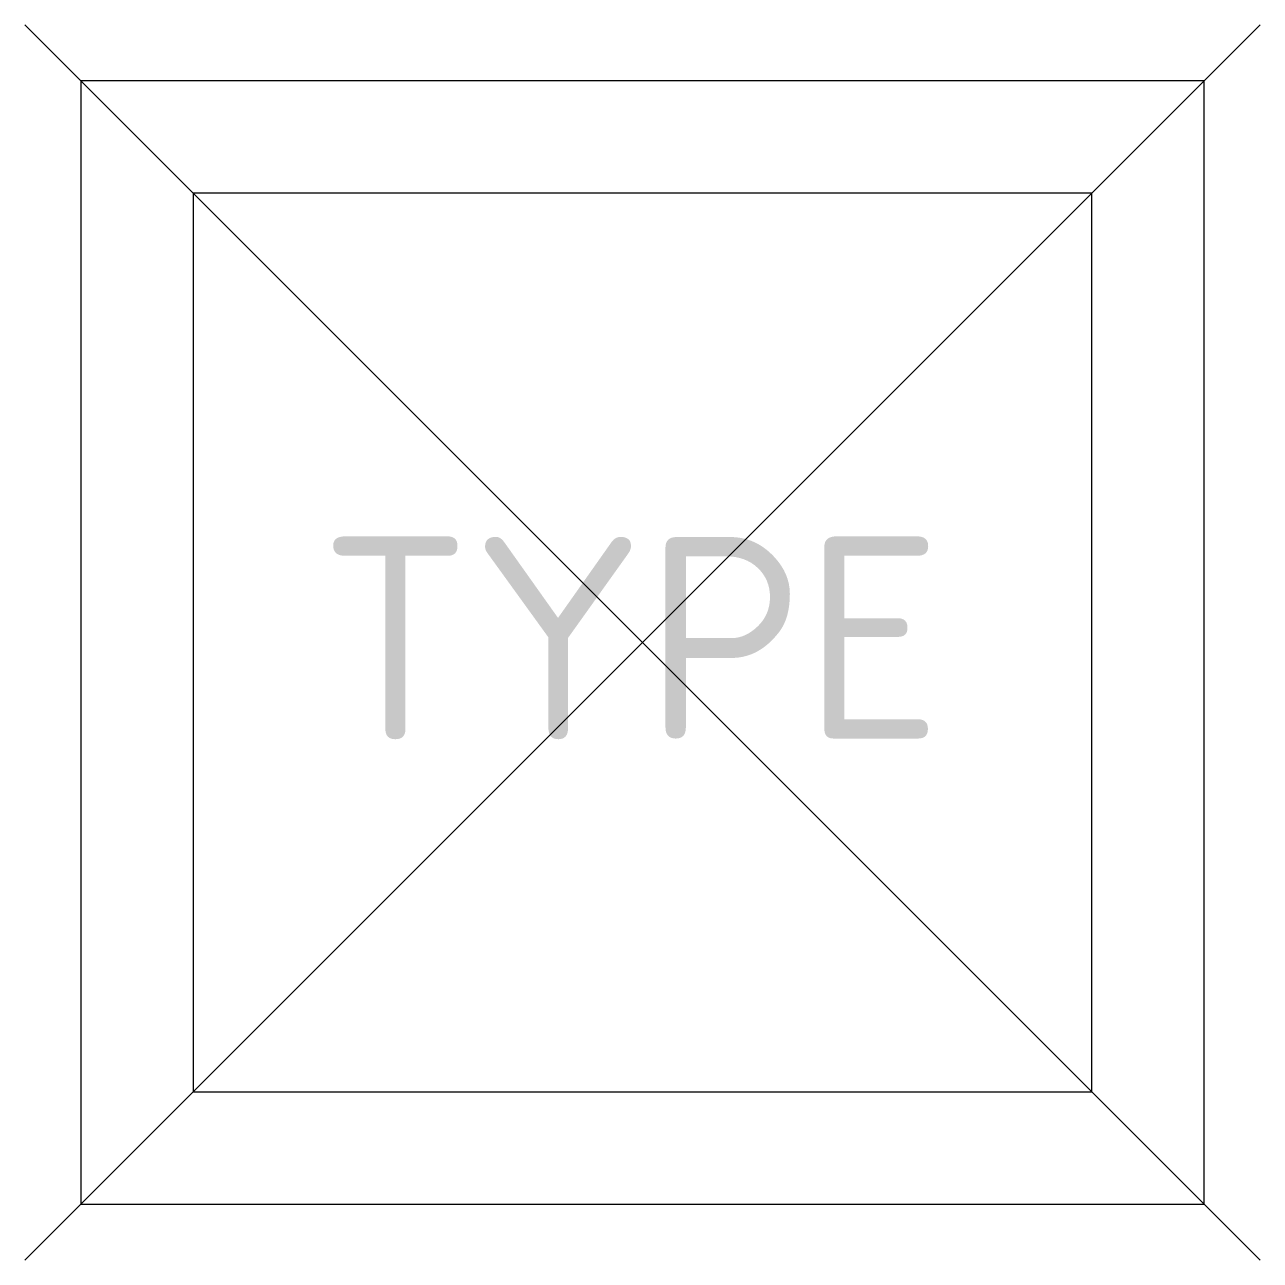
# Model space of a CAD drawing. Extents: x -5.5 to 5.5, y -5.5 to 5.5.
import ezdxf
from ezdxf.enums import TextEntityAlignment as Align

# ---------------------------------------------------------------- set-up
doc = ezdxf.new("R2010")
doc.units = 0
doc.styles.add('NLCS-ISO', font='NLCS-ISO.ttf')

msp = doc.modelspace()

# ---------------------------------------------------------------- linework, layer by layer
for points in [[(5.5, 5.5), (-5.5, -5.5)], [(-5.5, 5.5), (5.5, -5.5)]]:
    msp.add_lwpolyline(points)
at = {"flags": 128}
for points in [[(-5, -5), (5, -5), (5, 5), (-5, 5)], [(-4, -4), (4, -4), (4, 4), (-4, 4)]]:
    msp.add_lwpolyline(points, close=True, dxfattribs=at)

# ---------------------------------------------------------------- texts
at = {"style": 'NLCS-ISO'}
msp.add_attdef('TYPE', text='', height=1.8, dxfattribs=at).set_placement((-0.105, 0.039), align=Align.MIDDLE_CENTER)

doc.saveas('drawing.dxf')
